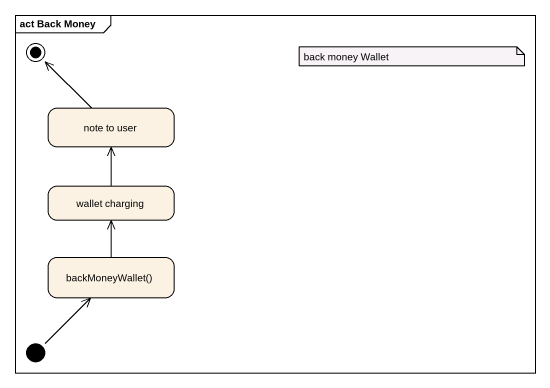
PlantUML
@startuml
mainframe act Back Money
hide empty description
state "note to user" as note_to_user
state "wallet charging" as wallet_charging
state "backMoneyWallet()" as backMoneyWallet
[*] -up-> backMoneyWallet
wallet_charging -up-> note_to_user
backMoneyWallet -up-> wallet_charging
note_to_user -up-> [*]
note as N1
  back money Wallet
end note
@enduml
